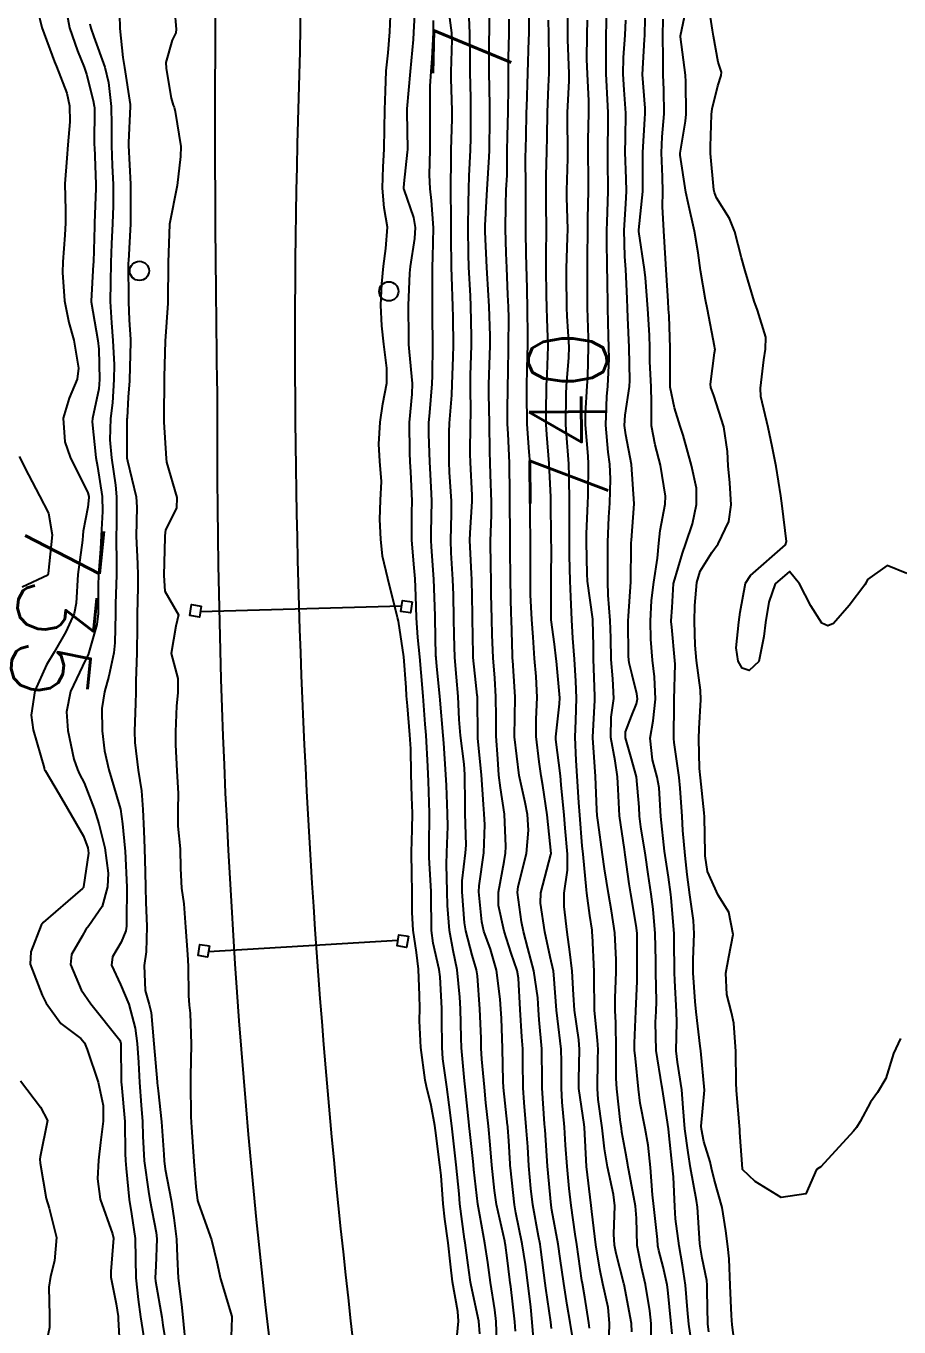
# Model space of a CAD drawing. Header units: metres. Extents: x 318500 to 325275, y 7408834 to 7428799.
# Drawn here: x 320198.6 to 320243.3, y 7412709.9 to 7412776.6 of the extents above; entities that cross this region are included whole.
import ezdxf
from ezdxf.enums import TextEntityAlignment as Align

# ---------------------------------------------------------------- set-up
doc = ezdxf.new("R2010")
doc.units = ezdxf.units.M
doc.header["$MEASUREMENT"] = 0
for name, color, linetype in [('Cotas', 45, 'Continuous'), ('Curvas de Nivel 1m', 11, 'Continuous'), ('Curvas de Nivel 5m', 15, 'Continuous'), ('Linha Férrea', 20, 'Continuous'), ('Postes', 20, 'Continuous'), ('Pórticos', 45, 'Continuous')]:
    doc.layers.add(name, color=color, linetype=linetype)
doc.styles.add('Style-STANDARD', font='STANDARD.shx')

msp = doc.modelspace()

# ---------------------------------------------------------------- linework, layer by layer
at = {"layer": 'Curvas de Nivel 1m', "flags": 128}
for points, elevation in [([(320200.541, 7412778.116), (320200.842, 7412776.529), (320201.256, 7412775.349), (320201.594, 7412774.517), (320201.711, 7412774.16), (320202.053, 7412772.807), (320202.108, 7412772.509), (320202.111, 7412772.448), (320202.109, 7412770.509), (320202.113, 7412770.414), (320202.184, 7412768.508), (320202.185, 7412768.311), (320202.126, 7412766.508), (320202.121, 7412766.355), (320202.06, 7412764.509), (320202.055, 7412764.392), (320201.94, 7412762.51), (320201.944, 7412762.476), (320202.296, 7412760.506), (320202.336, 7412760.053), (320202.378, 7412758.505), (320202.339, 7412758.019), (320202.009, 7412756.508), (320201.999, 7412756.337), (320202.195, 7412754.506), (320202.268, 7412754.041), (320202.511, 7412752.503), (320202.53, 7412751.741), (320202.457, 7412750.503), (320202.421, 7412749.826), (320202.325, 7412748.504), (320202.299, 7412747.926), (320202.3, 7412746.504), (320202.247, 7412745.949), (320201.837, 7412744.508), (320201.791, 7412744.386), (320201.666, 7412744.133), (320200.881, 7412742.522), (320200.685, 7412741.474), (320200.755, 7412740.523), (320201.068, 7412739.048), (320201.246, 7412738.515), (320201.356, 7412738.282), (320201.583, 7412737.83), (320202.098, 7412736.505), (320202.335, 7412735.725), (320202.65, 7412734.499), (320202.811, 7412733.206), (320202.779, 7412732.497), (320202.506, 7412731.494), (320201.832, 7412730.507), (320201.682, 7412730.313), (320201.482, 7412729.976), (320200.942, 7412729.044), (320200.887, 7412728.519), (320201.441, 7412727.228), (320201.936, 7412726.505), (320203.412, 7412724.648), (320203.454, 7412724.533), (320203.463, 7412724.489), (320203.463, 7412724.435), (320203.485, 7412722.488), (320203.494, 7412722.373), (320203.671, 7412720.485), (320203.684, 7412718.835), (320203.699, 7412718.484), (320203.739, 7412718.069), (320203.9, 7412716.481), (320204.013, 7412715.755), (320204.208, 7412714.476), (320204.228, 7412713.443), (320204.233, 7412712.475), (320204.349, 7412711.358), (320204.482, 7412710.471), (320204.723, 7412708.941)], 734), ([(320206.13, 7412778.46), (320206.31, 7412776.457), (320206.278, 7412776.277), (320206.092, 7412775.895), (320205.782, 7412774.757), (320205.794, 7412774.464), (320205.833, 7412774.229), (320206.055, 7412772.914), (320206.153, 7412772.561), (320206.208, 7412772.458), (320206.26, 7412772.244), (320206.543, 7412770.452), (320206.532, 7412769.933), (320206.359, 7412768.454), (320205.97, 7412766.46), (320205.901, 7412764.5), (320205.898, 7412764.461), (320205.869, 7412762.502), (320205.869, 7412762.461), (320205.869, 7412762.42), (320205.746, 7412760.462), (320205.685, 7412758.64), (320205.687, 7412758.463), (320205.679, 7412756.615), (320205.677, 7412756.462), (320205.677, 7412756.311), (320205.789, 7412754.46), (320205.807, 7412754.264), (320206.343, 7412752.452), (320206.313, 7412751.911), (320205.755, 7412750.792), (320205.722, 7412750.489), (320205.72, 7412750.46), (320205.721, 7412750.431), (320205.67, 7412748.461), (320205.718, 7412747.655), (320206.421, 7412746.449), (320206.281, 7412745.862), (320206.042, 7412744.454), (320206.39, 7412743.182), (320206.394, 7412742.449), (320206.313, 7412741.776), (320206.265, 7412740.45), (320206.27, 7412739.79), (320206.341, 7412738.449), (320206.413, 7412737.282), (320206.39, 7412736.448), (320206.391, 7412735.614), (320206.503, 7412734.446), (320206.53, 7412733.44), (320206.58, 7412732.444), (320206.697, 7412731.637), (320206.78, 7412730.441), (320206.876, 7412729.032), (320206.912, 7412728.438), (320206.934, 7412726.941), (320206.975, 7412726.437), (320207.019, 7412726.029), (320207.065, 7412724.435), (320207.035, 7412722.785), (320207.038, 7412722.435), (320207.058, 7412720.731), (320207.075, 7412720.434), (320207.096, 7412720.182), (320207.217, 7412718.432), (320207.31, 7412717.123), (320207.398, 7412716.429), (320207.453, 7412716.273), (320208.119, 7412714.422), (320208.383, 7412713.295), (320208.58, 7412712.417), (320209.153, 7412710.479), (320209.16, 7412710.411), (320209.092, 7412708.51)], 731), ([(320223.683, 7412709.742), (320223.653, 7412710.214), (320223.444, 7412712.02), (320223.419, 7412712.217), (320223.402, 7412712.368), (320223.263, 7412713.5), (320223.18, 7412714.133), (320223.164, 7412714.222), (320223.14, 7412714.354), (320222.713, 7412716.229), (320222.607, 7412716.934), (320222.486, 7412718.233), (320222.396, 7412719.29), (320222.305, 7412720.236), (320222.176, 7412721.43), (320222.095, 7412722.239), (320221.97, 7412723.673), (320221.94, 7412724.242), (320221.927, 7412724.754), (320221.864, 7412726.243), (320221.752, 7412727.949), (320221.698, 7412728.246), (320221.471, 7412729.01), (320221.14, 7412730.253), (320221.08, 7412730.668), (320220.95, 7412732.256), (320220.955, 7412732.819), (320221.137, 7412734.254), (320221.16, 7412734.639), (320221.114, 7412736.255), (320221.105, 7412736.725), (320221.091, 7412738.255), (320221.054, 7412738.799), (320220.874, 7412740.257), (320220.811, 7412741.08), (320220.757, 7412742.259), (320220.676, 7412743.243), (320220.59, 7412744.261), (320220.546, 7412745.403), (320220.53, 7412746.262), (320220.511, 7412747.469), (320220.481, 7412748.262), (320220.392, 7412749.615), (320220.374, 7412750.264), (320220.41, 7412751.624), (320220.413, 7412752.264), (320220.315, 7412753.752), (320220.291, 7412754.265), (320220.29, 7412755.801), (320220.312, 7412756.265), (320220.422, 7412757.694), (320220.449, 7412758.264), (320220.496, 7412759.649), (320220.508, 7412760.264), (320220.49, 7412761.679), (320220.475, 7412762.264), (320220.425, 7412763.773), (320220.409, 7412764.265), (320220.398, 7412765.831), (320220.397, 7412766.266), (320220.397, 7412766.688), (320220.378, 7412768.266), (320220.393, 7412769.888), (320220.402, 7412770.266), (320220.443, 7412771.867), (320220.44, 7412772.266), (320220.4, 7412773.933), (320220.398, 7412774.267), (320220.449, 7412775.912), (320220.432, 7412776.267), (320220.176, 7412778.223)], 734), ([(320225.536, 7412709.866), (320225.494, 7412710.187), (320225.246, 7412711.932), (320225.215, 7412712.191), (320224.993, 7412713.92), (320224.949, 7412714.195), (320224.87, 7412714.602), (320224.579, 7412716.201), (320224.475, 7412717.04), (320224.38, 7412718.204), (320224.315, 7412719.18), (320224.235, 7412720.207), (320224.13, 7412721.447), (320224.084, 7412722.209), (320224.073, 7412723.537), (320224.061, 7412724.21), (320224.02, 7412724.815), (320223.932, 7412726.212), (320223.839, 7412727.829), (320223.772, 7412728.215), (320223.473, 7412729.11), (320223.104, 7412730.226), (320222.824, 7412731.551), (320222.819, 7412732.23), (320223.108, 7412733.8), (320223.175, 7412734.225), (320223.197, 7412734.573), (320223.133, 7412736.227), (320222.926, 7412737.572), (320222.841, 7412738.231), (320222.778, 7412739.057), (320222.706, 7412740.234), (320222.694, 7412741.175), (320222.684, 7412742.234), (320222.628, 7412743.204), (320222.549, 7412744.237), (320222.5, 7412745.425), (320222.48, 7412746.238), (320222.451, 7412747.507), (320222.439, 7412748.239), (320222.423, 7412748.926), (320222.414, 7412750.24), (320222.453, 7412751.557), (320222.455, 7412752.24), (320222.413, 7412753.628), (320222.396, 7412754.241), (320222.382, 7412754.808), (320222.354, 7412756.242), (320222.325, 7412757.77), (320222.329, 7412758.243), (320222.374, 7412759.751), (320222.385, 7412760.243), (320222.386, 7412760.734), (320222.338, 7412762.244), (320222.235, 7412763.946), (320222.217, 7412764.246), (320222.135, 7412766.08), (320222.129, 7412766.248), (320222.133, 7412766.409), (320222.237, 7412768.246), (320222.341, 7412769.919), (320222.352, 7412770.245), (320222.371, 7412771.919), (320222.378, 7412772.245), (320222.378, 7412772.57), (320222.345, 7412774.246), (320222.346, 7412775.997), (320222.352, 7412776.246), (320222.356, 7412778.017)], 736), ([(320227.488, 7412709.894), (320227.452, 7412710.167), (320227.24, 7412711.477), (320227.121, 7412712.171), (320227.097, 7412712.326), (320226.828, 7412714.174), (320226.744, 7412714.709), (320226.539, 7412716.178), (320226.443, 7412717.049), (320226.339, 7412718.18), (320226.257, 7412719.265), (320226.197, 7412720.182), (320226.088, 7412721.464), (320226.04, 7412722.183), (320226.05, 7412723.534), (320226.037, 7412724.184), (320225.847, 7412725.764), (320225.797, 7412726.186), (320225.655, 7412727.99), (320225.634, 7412728.188), (320225.471, 7412728.923), (320225.198, 7412730.194), (320224.973, 7412731.667), (320224.992, 7412732.198), (320225.509, 7412734.16), (320225.516, 7412734.19), (320225.518, 7412734.213), (320225.31, 7412736.194), (320225.093, 7412737.706), (320225.005, 7412738.199), (320224.898, 7412738.903), (320224.748, 7412740.203), (320224.747, 7412741.089), (320224.803, 7412742.203), (320224.746, 7412743.289), (320224.669, 7412744.205), (320224.596, 7412745.297), (320224.524, 7412746.208), (320224.463, 7412747.465), (320224.456, 7412748.209), (320224.46, 7412748.932), (320224.457, 7412750.209), (320224.438, 7412751.542), (320224.436, 7412752.21), (320224.465, 7412753.545), (320224.447, 7412754.21), (320224.399, 7412754.794), (320224.294, 7412756.213), (320224.266, 7412757.802), (320224.274, 7412758.214), (320224.314, 7412759.783), (320224.325, 7412760.213), (320224.321, 7412760.64), (320224.304, 7412762.214), (320224.268, 7412763.882), (320224.258, 7412764.215), (320224.226, 7412765.956), (320224.225, 7412766.216), (320224.224, 7412766.468), (320224.217, 7412768.217), (320224.21, 7412770.024), (320224.215, 7412770.217), (320224.258, 7412772.006), (320224.262, 7412772.217), (320224.27, 7412772.435), (320224.33, 7412774.216), (320224.382, 7412775.929), (320224.386, 7412776.216), (320224.406, 7412777.936)], 738), ([(320231.718, 7412709.599), (320231.673, 7412710.105), (320231.5, 7412711.853), (320231.466, 7412712.108), (320231.259, 7412713.025), (320231.029, 7412713.875), (320230.986, 7412714.114), (320230.96, 7412714.43), (320230.781, 7412716.118), (320230.713, 7412716.715), (320230.616, 7412718.121), (320230.487, 7412719.268), (320230.334, 7412720.125), (320230.086, 7412721.413), (320229.985, 7412722.131), (320229.831, 7412723.706), (320229.788, 7412724.134), (320229.78, 7412724.501), (320229.86, 7412726.134), (320229.921, 7412727.665), (320229.93, 7412728.133), (320229.931, 7412729.685), (320229.925, 7412730.133), (320229.882, 7412730.522), (320229.6, 7412732.139), (320229.518, 7412732.651), (320229.317, 7412734.143), (320229.277, 7412734.411), (320229.027, 7412736.148), (320228.944, 7412737.51), (320228.922, 7412738.15), (320228.798, 7412738.956), (320228.57, 7412740.156), (320228.589, 7412741.202), (320228.723, 7412742.154), (320228.673, 7412743.168), (320228.595, 7412744.156), (320228.58, 7412745.263), (320228.537, 7412746.157), (320228.435, 7412747.444), (320228.422, 7412748.16), (320228.43, 7412748.853), (320228.422, 7412750.16), (320228.479, 7412751.449), (320228.523, 7412752.159), (320228.564, 7412753.393), (320228.517, 7412754.159), (320228.431, 7412754.775), (320228.314, 7412756.163), (320228.376, 7412757.638), (320228.422, 7412758.162), (320228.484, 7412759.558), (320228.479, 7412760.161), (320228.459, 7412760.725), (320228.424, 7412762.162), (320228.399, 7412763.697), (320228.391, 7412764.163), (320228.37, 7412765.758), (320228.368, 7412766.164), (320228.382, 7412766.572), (320228.431, 7412768.163), (320228.419, 7412769.759), (320228.418, 7412770.164), (320228.442, 7412771.766), (320228.445, 7412772.164), (320228.422, 7412772.533), (320228.331, 7412774.166), (320228.335, 7412775.928), (320228.345, 7412776.166), (320228.383, 7412777.909)], 742), ([(320233.597, 7412709.701), (320233.549, 7412710.085), (320233.518, 7412711.814), (320233.511, 7412712.086), (320233.489, 7412712.323), (320233.264, 7412713.479), (320233.151, 7412714.091), (320233.136, 7412714.227), (320233.009, 7412716.093), (320232.963, 7412716.436), (320232.665, 7412718.097), (320232.543, 7412718.893), (320232.375, 7412720.1), (320232.282, 7412721.185), (320232.215, 7412722.102), (320231.987, 7412723.519), (320231.93, 7412724.105), (320231.96, 7412725.569), (320231.947, 7412726.105), (320231.857, 7412727.703), (320231.845, 7412728.106), (320231.827, 7412729.765), (320231.821, 7412730.107), (320231.673, 7412731.943), (320231.654, 7412732.109), (320231.523, 7412733.002), (320231.357, 7412734.113), (320231.329, 7412734.328), (320231.144, 7412736.116), (320231.044, 7412737.578), (320230.957, 7412738.119), (320230.708, 7412739.019), (320230.59, 7412740.125), (320230.742, 7412741.015), (320230.856, 7412742.122), (320230.811, 7412743.273), (320230.711, 7412744.124), (320230.622, 7412745.19), (320230.605, 7412746.126), (320230.658, 7412747.184), (320230.776, 7412748.124), (320230.966, 7412749.345), (320231.041, 7412750.121), (320231.109, 7412750.77), (320231.365, 7412752.116), (320231.373, 7412752.529), (320231.123, 7412754.12), (320230.851, 7412755.155), (320230.658, 7412756.128), (320230.658, 7412757.318), (320230.635, 7412758.128), (320230.577, 7412759.432), (320230.57, 7412760.13), (320230.549, 7412760.782), (320230.466, 7412762.132), (320230.353, 7412763.715), (320230.309, 7412764.134), (320230.014, 7412766.095), (320230.007, 7412766.139), (320230.011, 7412766.18), (320230.217, 7412768.137), (320230.213, 7412769.941), (320230.209, 7412770.137), (320230.321, 7412771.861), (320230.337, 7412772.136), (320230.329, 7412772.412), (320230.206, 7412774.138), (320230.299, 7412775.935), (320230.311, 7412776.137), (320230.357, 7412777.907)], 744), ([(320243.739, 7412748.567), (320242.74, 7412748.97), (320241.734, 7412748.262), (320241.644, 7412748.069), (320241.595, 7412747.982), (320240.787, 7412746.921), (320239.983, 7412746.006), (320239.698, 7412745.874), (320239.388, 7412746.013), (320238.832, 7412746.9), (320238.249, 7412748.025), (320237.736, 7412748.657), (320236.997, 7412748.041), (320236.676, 7412747.085), (320236.506, 7412746.048), (320236.413, 7412745.326), (320236.154, 7412744.053), (320235.665, 7412743.583), (320235.305, 7412743.704), (320235.101, 7412744.069), (320234.995, 7412744.756), (320235.14, 7412746.068), (320235.203, 7412746.572), (320235.468, 7412748.064), (320235.734, 7412748.462), (320237.52, 7412750.033), (320237.581, 7412750.204), (320237.349, 7412752.036), (320237.28, 7412752.545), (320237.049, 7412754.041), (320236.841, 7412755.065), (320236.64, 7412756.048), (320236.269, 7412757.638), (320236.236, 7412758.054), (320236.422, 7412759.512), (320236.504, 7412760.051), (320236.519, 7412760.674), (320236.089, 7412762.057), (320235.917, 7412762.512), (320235.46, 7412764.067), (320235.279, 7412764.741), (320234.933, 7412766.076), (320234.648, 7412766.752), (320233.987, 7412767.812), (320233.879, 7412768.091), (320233.853, 7412768.231), (320233.68, 7412770.093), (320233.681, 7412770.437), (320233.741, 7412772.093), (320233.77, 7412772.376), (320234.065, 7412773.556), (320234.233, 7412774.088), (320234.239, 7412774.254), (320234.08, 7412774.766), (320233.834, 7412776.093), (320233.792, 7412776.406), (320233.536, 7412778.096)], 747), ([(320221.858, 7412709.593), (320221.804, 7412710.241), (320221.415, 7412712.08), (320221.385, 7412712.248), (320221.366, 7412712.363), (320221.259, 7412713.114), (320221.106, 7412714.252), (320221.081, 7412714.444), (320220.847, 7412716.255), (320220.796, 7412716.767), (320220.655, 7412718.257), (320220.573, 7412719.022), (320220.424, 7412720.259), (320220.287, 7412721.34), (320220.167, 7412722.262), (320219.969, 7412723.697), (320219.926, 7412724.265), (320219.922, 7412725.768), (320219.914, 7412726.265), (320219.833, 7412727.887), (320219.784, 7412728.267), (320219.48, 7412729.616), (320219.386, 7412730.272), (320219.366, 7412732.13), (320219.365, 7412732.272), (320219.272, 7412734.01), (320219.267, 7412734.274), (320219.273, 7412734.545), (320219.287, 7412736.274), (320219.228, 7412737.917), (320219.217, 7412738.276), (320219.202, 7412738.67), (320219.108, 7412740.278), (320219.069, 7412740.838), (320218.953, 7412742.28), (320218.864, 7412743.484), (320218.794, 7412744.283), (320218.691, 7412745.279), (320218.623, 7412746.286), (320218.586, 7412747.418), (320218.551, 7412748.288), (320218.487, 7412749.038), (320218.382, 7412750.291), (320218.385, 7412751.676), (320218.391, 7412752.291), (320218.32, 7412753.775), (320218.291, 7412754.293), (320218.268, 7412754.747), (320218.251, 7412756.294), (320218.393, 7412757.751), (320218.409, 7412758.292), (320218.252, 7412759.927), (320218.232, 7412760.295), (320218.226, 7412760.628), (320218.202, 7412762.296), (320218.278, 7412763.951), (320218.319, 7412764.294), (320218.528, 7412765.725), (320218.56, 7412766.291), (320218.49, 7412766.807), (320217.989, 7412768.236), (320217.971, 7412768.282), (320217.969, 7412768.3), (320217.97, 7412768.321), (320217.994, 7412768.551), (320218.162, 7412770.154), (320218.169, 7412770.298), (320218.132, 7412772.215), (320218.132, 7412772.299), (320218.134, 7412772.382), (320218.304, 7412774.296), (320218.456, 7412775.933), (320218.489, 7412776.294), (320218.572, 7412777.844)], 732), ([(320243.418, 7412724.731), (320243.061, 7412723.955), (320242.672, 7412722.68), (320242.24, 7412721.967), (320241.879, 7412721.466), (320241.357, 7412720.47), (320241.17, 7412720.165), (320241.013, 7412719.985), (320239.332, 7412718.161), (320239.244, 7412718.097), (320239.117, 7412718.012), (320238.563, 7412716.766), (320237.308, 7412716.576), (320235.971, 7412717.4), (320235.329, 7412718.022), (320235.32, 7412718.06), (320235.193, 7412719.907), (320235.179, 7412720.063), (320235.166, 7412720.249), (320235.011, 7412722.066), (320234.991, 7412722.461), (320234.987, 7412724.066), (320234.873, 7412725.517), (320234.751, 7412726.07), (320234.524, 7412726.994), (320234.467, 7412728.075), (320234.628, 7412728.917), (320234.849, 7412730.07), (320234.63, 7412731.202), (320234.077, 7412732.081), (320233.528, 7412733.289), (320233.414, 7412734.091), (320233.41, 7412734.224), (320233.37, 7412736.092), (320233.36, 7412736.305), (320233.165, 7412738.094), (320233.125, 7412738.567), (320233.089, 7412740.095), (320233.097, 7412740.626), (320233.181, 7412742.095), (320233.164, 7412742.586), (320232.971, 7412744.097), (320232.892, 7412744.888), (320232.86, 7412746.098), (320232.881, 7412746.93), (320232.982, 7412748.097), (320233.155, 7412748.677), (320233.745, 7412749.631), (320234.069, 7412750.085), (320234.616, 7412751.229), (320234.741, 7412752.076), (320234.671, 7412753.203), (320234.592, 7412754.078), (320234.549, 7412754.81), (320234.361, 7412756.082), (320233.854, 7412757.677), (320233.702, 7412758.092), (320233.684, 7412758.27), (320233.887, 7412759.879), (320233.914, 7412760.065), (320233.913, 7412760.09), (320233.912, 7412760.112), (320233.891, 7412760.206), (320233.529, 7412762.094), (320233.434, 7412762.579), (320233.176, 7412764.098), (320233.056, 7412764.996), (320232.868, 7412766.101), (320232.532, 7412767.557), (320232.418, 7412768.106), (320232.124, 7412770.003), (320232.126, 7412770.109), (320232.407, 7412771.744), (320232.431, 7412772.106), (320232.419, 7412773.754), (320232.405, 7412774.107), (320232.139, 7412776.07), (320232.142, 7412776.11), (320232.485, 7412777.746)], 746), ([(320201.888, 7412776.728), (320201.925, 7412776.513), (320202.093, 7412776.072), (320202.653, 7412774.504), (320202.832, 7412773.732), (320202.971, 7412772.501), (320202.997, 7412771.539), (320202.995, 7412770.5), (320203.032, 7412769.473), (320203.067, 7412768.499), (320203.069, 7412767.41), (320203.043, 7412766.499), (320202.992, 7412765.462), (320202.964, 7412764.5), (320202.943, 7412763.481), (320202.923, 7412762.5), (320202.983, 7412761.416), (320203.066, 7412760.498), (320203.121, 7412759.248), (320203.116, 7412758.497), (320203.035, 7412757.305), (320202.94, 7412756.499), (320202.909, 7412755.409), (320202.993, 7412754.498), (320203.193, 7412753.092), (320203.252, 7412752.495), (320203.24, 7412751.013), (320203.23, 7412750.495), (320203.25, 7412748.979), (320203.241, 7412748.495), (320203.188, 7412747.015), (320203.187, 7412746.495), (320203.159, 7412745.014), (320203.104, 7412744.496), (320202.853, 7412743.303), (320202.629, 7412742.5), (320202.493, 7412741.646), (320202.507, 7412740.501), (320202.624, 7412739.48), (320202.847, 7412738.497), (320203.403, 7412736.66), (320203.445, 7412736.491), (320203.559, 7412735.726), (320203.677, 7412734.488), (320203.693, 7412734.333), (320203.781, 7412732.486), (320203.754, 7412730.747), (320203.751, 7412730.486), (320203.728, 7412730.244), (320203.478, 7412729.665), (320203.038, 7412728.923), (320202.985, 7412728.495), (320203.445, 7412727.502), (320203.883, 7412726.483), (320204.205, 7412725.265), (320204.309, 7412724.477), (320204.376, 7412723.494), (320204.427, 7412722.474), (320204.517, 7412721.318), (320204.584, 7412720.471), (320204.601, 7412719.73), (320204.67, 7412718.47), (320204.88, 7412716.893), (320204.951, 7412716.465), (320205.275, 7412714.786), (320205.31, 7412714.459), (320205.256, 7412713.06), (320205.234, 7412712.46), (320205.248, 7412712.299), (320205.564, 7412710.455), (320205.624, 7412710.043), (320205.881, 7412708.45)], 733), ([(320203.406, 7412777.202), (320203.418, 7412776.497), (320203.567, 7412775.005), (320203.66, 7412774.494), (320203.942, 7412772.6), (320203.946, 7412772.491), (320203.857, 7412770.657), (320203.856, 7412770.492), (320203.96, 7412768.521), (320203.962, 7412768.49), (320203.97, 7412766.49), (320203.854, 7412764.578), (320203.85, 7412764.491), (320203.862, 7412762.539), (320203.862, 7412762.49), (320203.901, 7412761.561), (320203.961, 7412760.559), (320203.963, 7412760.489), (320203.959, 7412760.419), (320203.912, 7412758.489), (320203.91, 7412758.439), (320203.847, 7412757.601), (320203.785, 7412756.536), (320203.783, 7412756.49), (320203.777, 7412754.524), (320203.777, 7412754.49), (320203.808, 7412754.335), (320204.247, 7412752.483), (320204.286, 7412751.968), (320204.26, 7412750.482), (320204.318, 7412749.063), (320204.334, 7412748.481), (320204.334, 7412747.867), (320204.303, 7412746.481), (320204.299, 7412745.873), (320204.296, 7412744.481), (320204.24, 7412743.066), (320204.232, 7412742.481), (320204.223, 7412741.9), (320204.175, 7412740.482), (320204.186, 7412739.907), (320204.356, 7412738.479), (320204.521, 7412737.417), (320204.598, 7412736.475), (320204.646, 7412735.381), (320204.689, 7412734.473), (320204.715, 7412733.279), (320204.732, 7412732.472), (320204.747, 7412731.716), (320204.803, 7412730.47), (320204.766, 7412729.175), (320204.67, 7412728.472), (320204.721, 7412727.191), (320204.925, 7412726.468), (320205.016, 7412726.057), (320205.159, 7412724.464), (320205.329, 7412722.513), (320205.334, 7412722.461), (320205.374, 7412722.049), (320205.548, 7412720.457), (320205.666, 7412718.788), (320205.683, 7412718.455), (320205.741, 7412718.036), (320206.043, 7412716.449), (320206.19, 7412715.543), (320206.317, 7412714.444), (320206.353, 7412713.536), (320206.405, 7412712.443), (320206.571, 7412711.099), (320206.653, 7412710.438), (320206.799, 7412708.833)], 732), ([(320220.636, 7412708.818), (320220.771, 7412710.254), (320220.736, 7412710.746), (320220.467, 7412712.258), (320220.352, 7412713.166), (320220.235, 7412714.26), (320220.075, 7412715.475), (320219.985, 7412716.263), (320219.875, 7412717.711), (320219.821, 7412718.265), (320219.598, 7412720.017), (320219.561, 7412720.268), (320219.366, 7412721.306), (320219.124, 7412722.274), (320219.064, 7412722.595), (320218.847, 7412724.278), (320218.773, 7412725.629), (320218.781, 7412726.28), (320218.778, 7412726.942), (320218.718, 7412728.281), (320218.617, 7412729.139), (320218.449, 7412730.286), (320218.401, 7412731.188), (320218.402, 7412732.287), (320218.375, 7412733.139), (320218.355, 7412734.288), (320218.396, 7412735.449), (320218.411, 7412736.287), (320218.387, 7412737.097), (320218.348, 7412738.289), (320218.32, 7412739.579), (320218.279, 7412740.29), (320218.15, 7412741.784), (320218.106, 7412742.293), (320218.081, 7412742.72), (320217.965, 7412744.296), (320217.697, 7412746.114), (320217.651, 7412746.301), (320217.621, 7412746.382), (320217.149, 7412748.309), (320216.876, 7412749.448), (320216.787, 7412750.314), (320216.746, 7412751.335), (320216.773, 7412752.315), (320216.824, 7412753.285), (320216.742, 7412754.316), (320216.684, 7412755.182), (320216.752, 7412756.316), (320216.894, 7412757.265), (320217.091, 7412758.312), (320217.104, 7412759.079), (320216.944, 7412760.314), (320216.839, 7412761.256), (320216.794, 7412762.317), (320216.84, 7412763.403), (320216.925, 7412764.315), (320217.054, 7412765.212), (320217.125, 7412766.313), (320216.965, 7412767.301), (320216.882, 7412768.317), (320216.917, 7412769.406), (320216.96, 7412770.316), (320216.984, 7412771.367), (320217.002, 7412772.316), (320217.03, 7412773.286), (320217.069, 7412774.315), (320217.158, 7412775.24), (320217.254, 7412776.313), (320217.286, 7412777.139)], 731), ([(320222.752, 7412708.671), (320222.708, 7412710.228), (320222.634, 7412710.824), (320222.415, 7412712.233), (320222.269, 7412713.244), (320222.114, 7412714.237), (320221.858, 7412715.675), (320221.766, 7412716.243), (320221.552, 7412718.021), (320221.531, 7412718.247), (320221.514, 7412718.429), (320221.347, 7412719.965), (320221.315, 7412720.25), (320221.313, 7412720.288), (320221.111, 7412722.253), (320221.078, 7412722.56), (320220.923, 7412724.255), (320220.902, 7412724.768), (320220.874, 7412726.256), (320220.846, 7412726.849), (320220.702, 7412728.258), (320220.5, 7412729.234), (320220.303, 7412730.262), (320220.213, 7412731.553), (320220.181, 7412732.263), (320220.151, 7412733.644), (320220.178, 7412734.264), (320220.228, 7412735.595), (320220.213, 7412736.264), (320220.149, 7412737.7), (320220.126, 7412738.265), (320220.015, 7412739.865), (320219.98, 7412740.266), (320219.838, 7412742.077), (320219.822, 7412742.268), (320219.665, 7412743.795), (320219.624, 7412744.225), (320219.619, 7412744.271), (320219.616, 7412744.326), (320219.575, 7412746.272), (320219.574, 7412746.399), (320219.508, 7412748.273), (320219.392, 7412749.921), (320219.367, 7412750.276), (320219.366, 7412750.666), (320219.409, 7412752.276), (320219.395, 7412752.667), (320219.293, 7412754.278), (320219.249, 7412755.703), (320219.257, 7412756.279), (320219.301, 7412756.816), (320219.423, 7412758.277), (320219.437, 7412758.706), (320219.455, 7412760.277), (320219.434, 7412761.805), (320219.432, 7412762.277), (320219.433, 7412762.762), (320219.439, 7412764.278), (320219.456, 7412764.768), (320219.483, 7412766.277), (320219.384, 7412767.679), (320219.31, 7412768.28), (320219.287, 7412768.995), (320219.318, 7412770.281), (320219.323, 7412770.988), (320219.319, 7412772.281), (320219.323, 7412773.541), (320219.362, 7412774.281), (320219.413, 7412774.947), (320219.49, 7412776.279), (320219.485, 7412776.904)], 733), ([(320226.747, 7412708.624), (320226.484, 7412710.177), (320226.34, 7412711.073), (320226.173, 7412712.181), (320225.988, 7412713.457), (320225.874, 7412714.184), (320225.544, 7412715.94), (320225.511, 7412716.188), (320225.33, 7412718.19), (320225.208, 7412720.051), (320225.197, 7412720.192), (320225.184, 7412720.361), (320225.062, 7412722.195), (320225.058, 7412722.522), (320225.048, 7412724.195), (320224.911, 7412725.683), (320224.864, 7412726.198), (320224.827, 7412726.812), (320224.629, 7412728.202), (320224.317, 7412729.368), (320224.093, 7412730.211), (320224, 7412730.718), (320223.796, 7412732.216), (320223.825, 7412732.526), (320224.247, 7412734.209), (320224.355, 7412735.411), (320224.306, 7412736.209), (320224.191, 7412736.826), (320223.887, 7412738.216), (320223.644, 7412740.196), (320223.646, 7412740.22), (320223.67, 7412742.199), (320223.672, 7412742.22), (320223.67, 7412742.239), (320223.653, 7412742.496), (320223.55, 7412744.103), (320223.542, 7412744.222), (320223.536, 7412744.358), (320223.483, 7412746.223), (320223.474, 7412746.453), (320223.439, 7412748.224), (320223.422, 7412749.9), (320223.425, 7412750.225), (320223.425, 7412750.555), (320223.397, 7412752.226), (320223.397, 7412752.615), (320223.391, 7412754.226), (320223.31, 7412755.713), (320223.289, 7412756.228), (320223.283, 7412756.784), (320223.296, 7412758.228), (320223.307, 7412758.79), (320223.334, 7412760.228), (320223.346, 7412761.67), (320223.332, 7412762.229), (320223.301, 7412762.848), (320223.24, 7412764.23), (320223.211, 7412764.971), (320223.182, 7412766.232), (320223.187, 7412767.437), (320223.22, 7412768.232), (320223.256, 7412768.977), (320223.272, 7412770.231), (320223.28, 7412770.982), (320223.308, 7412772.231), (320223.326, 7412773.495), (320223.324, 7412774.231), (320223.329, 7412774.984), (320223.362, 7412776.231), (320223.373, 7412776.969)], 737), ([(320228.479, 7412708.872), (320228.513, 7412710.151), (320228.438, 7412710.946), (320228.166, 7412712.156), (320228.005, 7412712.906), (320227.802, 7412714.162), (320227.596, 7412715.865), (320227.568, 7412716.166), (320227.33, 7412718.17), (320227.218, 7412720.171), (320227.202, 7412720.322), (320226.942, 7412722.174), (320226.928, 7412722.634), (320226.966, 7412724.174), (320226.929, 7412724.661), (320226.711, 7412726.177), (320226.656, 7412726.963), (320226.6, 7412728.179), (320226.475, 7412729.18), (320226.343, 7412730.181), (320226.182, 7412731.505), (320226.186, 7412732.183), (320226.347, 7412733.363), (320226.35, 7412734.182), (320226.236, 7412735.507), (320226.177, 7412736.184), (320226.035, 7412737.736), (320225.99, 7412738.186), (320225.756, 7412740.051), (320225.755, 7412740.189), (320225.953, 7412741.88), (320225.956, 7412742.187), (320225.786, 7412744.072), (320225.771, 7412744.189), (320225.681, 7412744.949), (320225.525, 7412746.193), (320225.514, 7412746.381), (320225.51, 7412748.193), (320225.527, 7412749.972), (320225.526, 7412750.193), (320225.524, 7412750.423), (320225.506, 7412752.194), (320225.502, 7412752.476), (320225.424, 7412754.196), (320225.304, 7412755.677), (320225.266, 7412756.198), (320225.257, 7412756.78), (320225.279, 7412758.199), (320225.305, 7412758.762), (320225.36, 7412760.198), (320225.317, 7412761.611), (320225.296, 7412762.199), (320225.285, 7412762.834), (320225.27, 7412764.2), (320225.27, 7412764.881), (320225.285, 7412766.2), (320225.269, 7412767.487), (320225.26, 7412768.201), (320225.266, 7412768.937), (320225.294, 7412770.201), (320225.307, 7412770.925), (320225.325, 7412772.201), (320225.381, 7412773.518), (320225.41, 7412774.2), (320225.417, 7412774.863), (320225.392, 7412776.201), (320225.387, 7412776.924)], 739), ([(320230.666, 7412708.65), (320230.65, 7412710.119), (320230.581, 7412710.768), (320230.349, 7412712.124), (320230.14, 7412713.008), (320229.93, 7412714.13), (320229.896, 7412715.526), (320229.844, 7412716.132), (320229.49, 7412717.975), (320229.468, 7412718.138), (320229.452, 7412718.259), (320229.337, 7412718.844), (320229.143, 7412719.938), (320229.115, 7412720.144), (320229.078, 7412720.42), (320228.878, 7412722.148), (320228.85, 7412722.686), (320228.845, 7412724.148), (320228.828, 7412725.552), (320228.801, 7412726.149), (320228.795, 7412726.794), (320228.847, 7412728.149), (320228.85, 7412728.769), (320228.774, 7412730.151), (320228.614, 7412731.267), (320228.457, 7412732.156), (320228.257, 7412733.431), (320228.15, 7412734.161), (320227.927, 7412735.802), (320227.878, 7412736.165), (320227.862, 7412736.455), (320227.79, 7412738.167), (320227.649, 7412740.14), (320227.653, 7412740.17), (320227.749, 7412742.068), (320227.759, 7412742.168), (320227.756, 7412742.273), (320227.693, 7412744.17), (320227.68, 7412744.837), (320227.659, 7412746.17), (320227.655, 7412746.216), (320227.382, 7412748.173), (320227.358, 7412748.55), (320227.328, 7412750.174), (320227.335, 7412750.595), (320227.399, 7412752.174), (320227.409, 7412752.55), (320227.429, 7412754.174), (320227.409, 7412754.579), (320227.275, 7412756.176), (320227.27, 7412756.745), (320227.368, 7412758.175), (320227.395, 7412758.647), (320227.439, 7412760.175), (320227.431, 7412760.639), (320227.381, 7412762.175), (320227.376, 7412762.718), (320227.375, 7412764.176), (320227.384, 7412764.74), (320227.393, 7412766.176), (320227.395, 7412766.757), (320227.425, 7412768.176), (320227.436, 7412768.739), (320227.419, 7412770.176), (320227.42, 7412770.786), (320227.45, 7412772.176), (320227.448, 7412772.784), (320227.375, 7412774.177), (320227.35, 7412774.908), (320227.363, 7412776.177), (320227.372, 7412776.916)], 741), ([(320232.81, 7412708.479), (320232.572, 7412710.096), (320232.501, 7412710.827), (320232.41, 7412712.098), (320232.25, 7412713.11), (320232.077, 7412714.102), (320231.897, 7412715.498), (320231.857, 7412716.104), (320231.784, 7412717.645), (320231.738, 7412718.106), (320231.546, 7412719.91), (320231.522, 7412720.108), (320231.367, 7412721.231), (320231.227, 7412722.112), (320231.19, 7412722.306), (320230.899, 7412724.118), (320230.87, 7412725.564), (320230.9, 7412726.118), (320230.91, 7412726.646), (320230.885, 7412728.119), (320230.88, 7412728.708), (320230.846, 7412730.12), (320230.744, 7412731.363), (320230.641, 7412732.123), (320230.49, 7412733.161), (320230.349, 7412734.128), (320230.121, 7412735.573), (320230.053, 7412736.133), (320230.029, 7412736.587), (320229.886, 7412738.136), (320229.606, 7412739.187), (320229.322, 7412740.144), (320229.327, 7412740.442), (320229.637, 7412741.256), (320229.895, 7412741.888), (320229.935, 7412742.136), (320229.911, 7412742.394), (320229.662, 7412743.376), (320229.508, 7412743.982), (320229.493, 7412744.143), (320229.489, 7412744.327), (320229.472, 7412746.143), (320229.479, 7412746.368), (320229.595, 7412748.142), (320229.621, 7412750.014), (320229.618, 7412750.142), (320229.627, 7412750.267), (320229.768, 7412752.14), (320229.629, 7412754.143), (320229.34, 7412755.662), (320229.281, 7412756.148), (320229.314, 7412756.671), (320229.533, 7412758.145), (320229.554, 7412758.455), (320229.511, 7412760.146), (320229.449, 7412761.69), (320229.434, 7412762.147), (320229.416, 7412762.649), (320229.341, 7412764.149), (320229.3, 7412764.8), (320229.257, 7412766.151), (320229.337, 7412767.503), (320229.374, 7412768.149), (320229.364, 7412768.785), (320229.314, 7412770.151), (320229.323, 7412770.858), (320229.337, 7412772.151), (320229.257, 7412773.347), (320229.204, 7412774.153), (320229.225, 7412775.011), (320229.312, 7412776.152), (320229.351, 7412776.912)], 743), ([(320198.255, 7412754.563), (320198.739, 7412753.613), (320199.301, 7412752.547), (320199.767, 7412751.647), (320199.953, 7412750.537), (320199.745, 7412748.555), (320199.729, 7412748.471), (320198.411, 7412747.868)], 736), ([(320198.335, 7412722.556), (320199.36, 7412721.208), (320199.708, 7412720.535), (320199.331, 7412718.671), (320199.317, 7412718.54), (320199.327, 7412718.337), (320199.642, 7412716.535), (320199.791, 7412716.034), (320200.172, 7412714.526), (320200.075, 7412713.345), (320199.861, 7412712.531), (320199.785, 7412711.988), (320199.816, 7412710.531), (320199.813, 7412709.929), (320199.515, 7412708.535), (320199.183, 7412707.867), (320198.642, 7412706.548), (320198.319, 7412705.386)], 736)]:
    msp.add_lwpolyline(points, dxfattribs=dict(at, elevation=elevation))
at = {"layer": 'Curvas de Nivel 5m', "flags": 128}
for points, elevation in [([(320229.645, 7412709.702), (320229.632, 7412710.134), (320229.263, 7412712.127), (320229.25, 7412712.18), (320228.842, 7412713.722), (320228.76, 7412714.148), (320228.728, 7412714.699), (320228.776, 7412716.148), (320228.717, 7412716.741), (320228.412, 7412718.154), (320228.259, 7412719.076), (320228.137, 7412720.158), (320227.935, 7412721.598), (320227.891, 7412722.162), (320227.914, 7412723.651), (320227.925, 7412724.162), (320227.893, 7412724.641), (320227.736, 7412726.165), (320227.718, 7412727.905), (320227.721, 7412728.166), (320227.641, 7412730.015), (320227.627, 7412730.168), (320227.614, 7412730.291), (320227.499, 7412731.036), (320227.354, 7412732.172), (320227.337, 7412732.348), (320227.158, 7412734.174), (320227.115, 7412734.605), (320226.981, 7412736.176), (320226.934, 7412736.819), (320226.858, 7412738.177), (320226.794, 7412738.986), (320226.742, 7412740.179), (320226.786, 7412741.025), (320226.823, 7412742.178), (320226.787, 7412743.051), (320226.708, 7412744.18), (320226.625, 7412745.242), (320226.584, 7412746.181), (320226.534, 7412747.365), (320226.484, 7412748.182), (320226.454, 7412749.472), (320226.45, 7412750.183), (320226.45, 7412751.503), (320226.456, 7412752.183), (320226.444, 7412753.54), (320226.421, 7412754.184), (320226.297, 7412755.713), (320226.272, 7412756.186), (320226.281, 7412757.758), (320226.306, 7412758.186), (320226.429, 7412759.637), (320226.436, 7412760.185), (320226.334, 7412761.757), (320226.319, 7412762.186), (320226.303, 7412763.818), (320226.307, 7412764.186), (320226.362, 7412765.788), (320226.365, 7412766.186), (320226.32, 7412767.853), (320226.321, 7412768.187), (320226.367, 7412769.834), (320226.367, 7412770.187), (320226.351, 7412771.882), (320226.362, 7412772.187), (320226.441, 7412773.812), (320226.442, 7412774.186), (320226.379, 7412775.904), (320226.374, 7412776.187), (320226.379, 7412777.935)], 740), ([(320199.197, 7412777.47), (320199.427, 7412776.55), (320200.074, 7412774.788), (320200.173, 7412774.538), (320200.697, 7412773.171), (320200.841, 7412772.528), (320200.853, 7412771.712), (320200.751, 7412770.529), (320200.693, 7412769.847), (320200.6, 7412768.531), (320200.627, 7412767.18), (320200.632, 7412766.53), (320200.595, 7412765.896), (320200.497, 7412764.532), (320200.479, 7412763.985), (320200.575, 7412762.53), (320200.805, 7412761.433), (320201.057, 7412760.523), (320201.296, 7412759.091), (320201.231, 7412758.519), (320200.825, 7412757.546), (320200.515, 7412756.53), (320200.592, 7412755.303), (320200.869, 7412754.524), (320201.783, 7412752.699), (320201.834, 7412752.509), (320201.836, 7412752.453), (320201.772, 7412751.966), (320201.531, 7412750.735), (320201.522, 7412750.513), (320201.506, 7412750.272), (320201.269, 7412748.517), (320201.184, 7412747.041), (320201.081, 7412746.519), (320200.646, 7412745.565), (320200.054, 7412744.534), (320199.663, 7412743.877), (320199.059, 7412742.549), (320198.874, 7412741.309), (320198.97, 7412740.55), (320199.532, 7412738.6), (320199.548, 7412738.541), (320199.56, 7412738.511), (320199.589, 7412738.462), (320200.308, 7412737.26), (320200.74, 7412736.522), (320201.549, 7412735.099), (320201.781, 7412734.508), (320201.809, 7412734.234), (320201.558, 7412732.51), (320201.548, 7412732.471), (320201.509, 7412732.423), (320200.748, 7412731.766), (320199.491, 7412730.678), (320199.385, 7412730.542), (320198.85, 7412729.168), (320198.831, 7412728.549), (320199.436, 7412726.955), (320199.642, 7412726.537), (320200.391, 7412725.497), (320201.412, 7412724.729), (320201.61, 7412724.508), (320201.751, 7412724.16), (320202.311, 7412722.501), (320202.556, 7412721.304), (320202.56, 7412720.498), (320202.43, 7412719.408), (320202.322, 7412718.5), (320202.28, 7412717.535), (320202.402, 7412716.499), (320203.043, 7412714.723), (320203.095, 7412714.492), (320202.958, 7412712.788), (320202.96, 7412712.493), (320203.23, 7412711.136), (320203.328, 7412710.488), (320203.336, 7412710.37), (320203.436, 7412708.486)], 735), ([(320224.656, 7412708.74), (320224.55, 7412710.2), (320224.47, 7412710.963), (320224.317, 7412712.204), (320224.199, 7412713.146), (320224.035, 7412714.209), (320223.706, 7412715.801), (320223.635, 7412716.215), (320223.437, 7412718.109), (320223.425, 7412718.219), (320223.421, 7412718.309), (320223.343, 7412719.488), (320223.295, 7412720.166), (320223.291, 7412720.221), (320223.283, 7412720.289), (320223.083, 7412722.224), (320223.062, 7412722.548), (320223.021, 7412724.226), (320222.966, 7412725.768), (320222.944, 7412726.227), (320222.91, 7412726.756), (320222.714, 7412728.231), (320222.404, 7412729.308), (320222.075, 7412730.241), (320221.967, 7412730.715), (320221.811, 7412732.245), (320221.831, 7412732.562), (320222.073, 7412734.242), (320222.123, 7412735.68), (320222.092, 7412736.242), (320222.051, 7412736.719), (320221.954, 7412738.245), (320221.765, 7412740.1), (320221.755, 7412740.248), (320221.738, 7412742.159), (320221.736, 7412742.249), (320221.732, 7412742.33), (320221.657, 7412742.982), (320221.522, 7412744.251), (320221.516, 7412744.408), (320221.491, 7412746.252), (320221.486, 7412746.47), (320221.446, 7412748.253), (320221.431, 7412748.555), (320221.359, 7412750.254), (320221.364, 7412750.646), (320221.466, 7412752.253), (320221.463, 7412752.575), (320221.377, 7412754.254), (320221.367, 7412754.702), (320221.393, 7412756.254), (320221.4, 7412756.691), (320221.384, 7412758.255), (320221.392, 7412758.73), (320221.437, 7412760.255), (320221.438, 7412760.711), (320221.405, 7412762.255), (320221.384, 7412762.789), (320221.304, 7412764.256), (320221.283, 7412764.924), (320221.272, 7412766.257), (320221.29, 7412767.564), (320221.296, 7412768.257), (320221.31, 7412768.947), (320221.38, 7412770.256), (320221.402, 7412770.883), (320221.409, 7412772.256), (320221.399, 7412772.915), (320221.368, 7412774.257), (320221.372, 7412774.966), (320221.355, 7412776.257), (320221.313, 7412777.057)], 735), ([(320235.027, 7412708.228), (320234.788, 7412710.066), (320234.751, 7412710.543), (320234.698, 7412712.068), (320234.638, 7412713.444), (320234.574, 7412714.07), (320234.474, 7412714.88), (320234.283, 7412716.075), (320233.878, 7412717.525), (320233.736, 7412718.084), (320233.657, 7412718.409), (320233.344, 7412719.459), (320233.215, 7412720.091), (320233.208, 7412720.236), (320233.38, 7412722.09), (320233.189, 7412724.092), (320233.161, 7412724.344), (320232.951, 7412726.095), (320232.899, 7412726.634), (320232.796, 7412728.097), (320232.794, 7412728.773), (320232.848, 7412730.096), (320232.811, 7412730.783), (320232.625, 7412732.099), (320232.485, 7412733.141), (320232.382, 7412734.102), (320232.272, 7412735.39), (320232.227, 7412736.103), (320232.132, 7412737.557), (320232.072, 7412738.105), (320231.827, 7412739.898), (320231.811, 7412740.108), (320231.822, 7412741.934), (320231.826, 7412742.108), (320231.865, 7412743.911), (320231.853, 7412744.108), (320231.695, 7412745.809), (320231.67, 7412746.11), (320231.671, 7412746.14), (320231.711, 7412746.818), (320231.786, 7412748.053), (320231.796, 7412748.109), (320232.246, 7412749.604), (320232.426, 7412750.103), (320232.758, 7412751.107), (320232.972, 7412752.098), (320232.959, 7412752.931), (320232.714, 7412754.101), (320232.274, 7412755.657), (320232.136, 7412756.107), (320231.844, 7412757.052), (320231.624, 7412758.114), (320231.608, 7412758.37), (320231.617, 7412760.114), (320231.558, 7412761.767), (320231.535, 7412762.116), (320231.511, 7412762.521), (320231.405, 7412764.118), (320231.369, 7412764.699), (320231.288, 7412766.12), (320231.223, 7412767.362), (320231.237, 7412768.121), (320231.23, 7412768.893), (320231.172, 7412770.123), (320231.209, 7412770.946), (320231.301, 7412772.121), (320231.289, 7412773.349), (320231.26, 7412774.122), (320231.256, 7412774.949), (320231.236, 7412776.123), (320231.265, 7412776.97)], 745)]:
    msp.add_lwpolyline(points, dxfattribs=dict(at, elevation=elevation))
at = {"layer": 'Linha Férrea'}
for points in [[(320243.121, 7412578.113, -0.022066), (320218.658, 7412665.024, -0.057292), (320208.419, 7412757.765, -0.015116), (320209.147, 7412809.731), (320212.999, 7412898.464), (320217.75, 7413022.223), (320218.868, 7413065.549, 0.002845), (320222.472, 7413170.398), (320223.919, 7413209.926, 0.002082), (320224.705, 7413276.661, 0.003632), (320228.062, 7413358.946, 0.007114), (320228.457, 7413437.225, 0.052007), (320207.388, 7413601.502), (320189.576, 7413674.05, -0.009688), (320173.972, 7413744.603, -0.038503), (320163.913, 7413836.791, -0.068065), (320181.512, 7414006.598, -0.018281), (320204.23, 7414088.365, -0.009006), (320223.393, 7414139.109, -0.076005), (320320.437, 7414311.999, -0.027328)], [(320242.602, 7412592.989, -0.039479), (320216.599, 7412699.687, -0.043029), (320212.659, 7412775.314, -0.005074), (320213.553, 7412813.867), (320216.907, 7412896.875), (320221.075, 7413002.371), (320228.419, 7413254.256, -0.010419), (320230.392, 7413317.782, 0.015269), (320232.714, 7413433.25, 0.053346), (320210.954, 7413604.021, -0.008287), (320181.836, 7413725.169, -0.048428), (320167.711, 7413850.7, -0.046719), (320177.501, 7413966.93, -0.025435), (320202.239, 7414068.044, -0.032111), (320214.5, 7414104.857, -0.012996), (320241.049, 7414171.317, -0.059467), (320320.452, 7414305.187)]]:
    msp.add_lwpolyline(points, format="xyb", dxfattribs=at)
at = {"layer": 'Postes'}
for centre in [(320204.42, 7412764.07), (320217.197, 7412763.021)]:
    msp.add_circle(centre, 0.493, dxfattribs=at)
at = {"layer": 'Pórticos'}
for points in [[(320207.584, 7412746.895), (320207.494, 7412746.325), (320207.001, 7412746.402), (320207.091, 7412746.973)], [(320218.399, 7412747.109), (320218.309, 7412746.538), (320217.816, 7412746.616), (320217.906, 7412747.186)], [(320218.202, 7412729.97), (320218.112, 7412729.4), (320217.619, 7412729.477), (320217.709, 7412730.048)], [(320208.006, 7412729.475), (320207.916, 7412728.905), (320207.423, 7412728.982), (320207.513, 7412729.553)]]:
    msp.add_lwpolyline(points, close=True, dxfattribs=at)
for points in [[(320207.539, 7412746.61), (320217.861, 7412746.901)], [(320207.961, 7412729.19), (320217.664, 7412729.763)]]:
    msp.add_lwpolyline(points, dxfattribs=at)

# ---------------------------------------------------------------- texts
at = {"layer": 'Cotas', "style": 'Style-STANDARD'}
for s, rotation, p in [('735', 88.89215, (320221.539, 7412778.379, 735)), ('740', 90.59237, (320226.396, 7412756.383, 740)), ('735', 263.99834, (320200.174, 7412746.731, 735))]:
    msp.add_text(s, height=4, rotation=rotation, dxfattribs=at).set_placement(p, align=Align.MIDDLE_CENTER)

doc.saveas('drawing.dxf')
